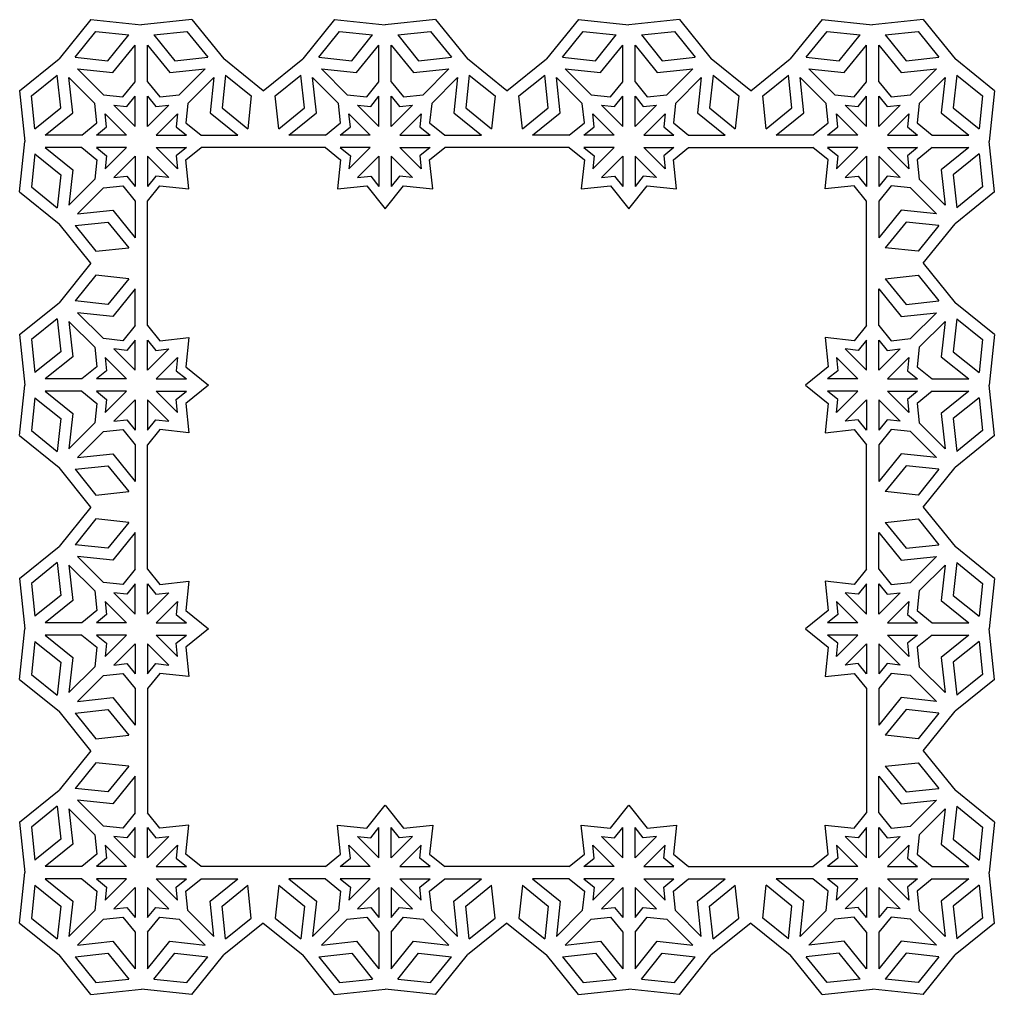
# Model space of a CAD drawing. Extents: x -303 to 30, y -31 to 181.
# Drawn here: x -181.8 to 30, y -31.2 to 180.5 of the extents above; entities that cross this region are included whole.
import ezdxf

# ---------------------------------------------------------------- set-up
doc = ezdxf.new("R2010")
doc.units = 0
doc.layers.get('0').update_dxf_attribs({"linetype": 'CONTINUOUS'})

msp = doc.modelspace()

# ---------------------------------------------------------------- linework, layer by layer
for p, q in [((-166.31, 180.52), (-173.23, 171.94)), ((-166.31, 180.52), (-155.34, 179.35)), ((-144.38, 180.52), (-155.34, 179.35)), ((-144.38, 180.52), (-137.45, 171.94)), ((-113.36, 180.52), (-120.29, 171.94)), ((-113.36, 180.52), (-102.4, 179.35)), ((-91.43, 180.52), (-102.4, 179.35)), ((-91.43, 180.52), (-84.51, 171.94)), ((-60.42, 180.52), (-67.35, 171.94)), ((-60.42, 180.52), (-49.46, 179.35)), ((-38.49, 180.52), (-49.46, 179.35)), ((-38.49, 180.52), (-31.57, 171.94)), ((-7.48, 180.52), (-14.41, 171.94)), ((-7.48, 180.52), (3.49, 179.35)), ((14.45, 180.52), (3.49, 179.35)), ((14.45, 180.52), (21.38, 171.94)), ((-169.75, 172.33), (-165.23, 177.92)), ((-165.23, 177.92), (-158.08, 177.16)), ((-152.6, 177.16), (-145.45, 177.92)), ((-145.45, 177.92), (-140.93, 172.33)), ((-116.81, 172.33), (-112.29, 177.92)), ((-112.29, 177.92), (-105.14, 177.16)), ((-99.66, 177.16), (-92.51, 177.92)), ((-92.51, 177.92), (-87.99, 172.33)), ((-63.86, 172.33), (-59.35, 177.92)), ((-59.35, 177.92), (-52.2, 177.16)), ((-46.72, 177.16), (-39.57, 177.92)), ((-39.57, 177.92), (-35.05, 172.33)), ((-10.92, 172.33), (-6.4, 177.92)), ((-6.4, 177.92), (0.75, 177.16)), ((6.22, 177.16), (13.37, 177.92)), ((13.37, 177.92), (17.89, 172.33)), ((-162.6, 171.56), (-158.08, 177.16)), ((-152.6, 177.16), (-148.08, 171.56)), ((-109.66, 171.56), (-105.14, 177.16)), ((-99.66, 177.16), (-95.14, 171.56)), ((-56.71, 171.56), (-52.2, 177.16)), ((-46.72, 177.16), (-42.2, 171.56)), ((-3.77, 171.56), (0.75, 177.16)), ((6.22, 177.16), (10.74, 171.56)), ((-161.52, 168.97), (-156.67, 174.97)), ((-156.67, 167.01), (-156.67, 174.97)), ((-154.01, 174.97), (-149.16, 168.97)), ((-154.01, 167.01), (-154.01, 174.97)), ((-108.58, 168.97), (-103.73, 174.97)), ((-103.73, 167.01), (-103.73, 174.97)), ((-101.07, 174.97), (-96.22, 168.97)), ((-101.07, 167.01), (-101.07, 174.97)), ((-55.64, 168.97), (-50.79, 174.97)), ((-50.79, 167.01), (-50.79, 174.97)), ((-48.12, 174.97), (-43.28, 168.97)), ((-48.12, 167.01), (-48.12, 174.97)), ((-2.69, 168.97), (2.15, 174.97)), ((2.15, 167.01), (2.15, 174.97)), ((4.82, 167.01), (4.82, 174.97)), ((4.82, 174.97), (9.66, 168.97)), ((-181.81, 165.01), (-173.23, 171.94)), ((-169.75, 172.33), (-162.6, 171.56)), ((-148.08, 171.56), (-140.93, 172.33)), ((-128.87, 165.01), (-137.45, 171.94)), ((-128.87, 165.01), (-120.29, 171.94)), ((-116.81, 172.33), (-109.66, 171.56)), ((-95.14, 171.56), (-87.99, 172.33)), ((-75.93, 165.01), (-84.51, 171.94)), ((-75.93, 165.01), (-67.35, 171.94)), ((-63.86, 172.33), (-56.71, 171.56)), ((-42.2, 171.56), (-35.05, 172.33)), ((-22.99, 165.01), (-31.57, 171.94)), ((-22.99, 165.01), (-14.41, 171.94)), ((-10.92, 172.33), (-3.77, 171.56)), ((10.74, 171.56), (17.89, 172.33)), ((29.96, 165.01), (21.38, 171.94)), ((-163.56, 164.16), (-169.19, 169.78)), ((-169.19, 169.78), (-161.52, 168.97)), ((-149.16, 168.97), (-141.49, 169.78)), ((-147.12, 164.16), (-141.49, 169.78)), ((-116.25, 169.78), (-108.58, 168.97)), ((-110.62, 164.16), (-116.25, 169.78)), ((-96.22, 168.97), (-88.55, 169.78)), ((-94.17, 164.16), (-88.55, 169.78)), ((-63.31, 169.78), (-55.64, 168.97)), ((-57.68, 164.16), (-63.31, 169.78)), ((-43.28, 168.97), (-35.6, 169.78)), ((-41.23, 164.16), (-35.6, 169.78)), ((-10.37, 169.78), (-2.69, 168.97)), ((-4.74, 164.16), (-10.37, 169.78)), ((9.66, 168.97), (17.34, 169.78)), ((11.71, 164.16), (17.34, 169.78)), ((-179.22, 163.94), (-173.62, 168.45)), ((-172.86, 161.3), (-173.62, 168.45)), ((-165.45, 162.27), (-171.08, 167.9)), ((-170.26, 160.23), (-171.08, 167.9)), ((-145.23, 162.27), (-139.6, 167.9)), ((-139.6, 167.9), (-140.42, 160.23)), ((-137.06, 168.45), (-137.82, 161.3)), ((-137.06, 168.45), (-131.47, 163.94)), ((-126.27, 163.94), (-120.68, 168.45)), ((-119.92, 161.3), (-120.68, 168.45)), ((-117.32, 160.23), (-118.14, 167.9)), ((-112.51, 162.27), (-118.14, 167.9)), ((-92.29, 162.27), (-86.66, 167.9)), ((-86.66, 167.9), (-87.48, 160.23)), ((-84.12, 168.45), (-84.88, 161.3)), ((-84.12, 168.45), (-78.52, 163.94)), ((-73.33, 163.94), (-67.74, 168.45)), ((-66.97, 161.3), (-67.74, 168.45)), ((-59.57, 162.27), (-65.19, 167.9)), ((-64.38, 160.23), (-65.19, 167.9)), ((-39.35, 162.27), (-33.72, 167.9)), ((-33.72, 167.9), (-34.54, 160.23)), ((-31.18, 168.45), (-31.94, 161.3)), ((-31.18, 168.45), (-25.58, 163.94)), ((-20.39, 163.94), (-14.8, 168.45)), ((-14.03, 161.3), (-14.8, 168.45)), ((-11.43, 160.23), (-12.25, 167.9)), ((-6.62, 162.27), (-12.25, 167.9)), ((13.59, 162.27), (19.22, 167.9)), ((19.22, 167.9), (18.4, 160.23)), ((21.77, 168.45), (21, 161.3)), ((21.77, 168.45), (27.36, 163.94)), ((-159.34, 163.71), (-156.67, 167.01)), ((-154.01, 167.01), (-151.34, 163.71)), ((-106.4, 163.71), (-103.73, 167.01)), ((-101.07, 167.01), (-98.4, 163.71)), ((-53.46, 163.71), (-50.79, 167.01)), ((-48.12, 167.01), (-45.46, 163.71)), ((-0.52, 163.71), (2.15, 167.01)), ((4.82, 167.01), (7.49, 163.71)), ((-181.81, 165.01), (-180.64, 154.05)), ((-178.45, 156.79), (-179.22, 163.94)), ((-163.56, 164.16), (-159.34, 163.71)), ((-158.47, 161.6), (-156.67, 163.83)), ((-156.67, 157.27), (-156.67, 163.83)), ((-154.01, 163.83), (-152.21, 161.6)), ((-154.01, 157.27), (-154.01, 163.83)), ((-151.34, 163.71), (-147.12, 164.16)), ((-131.47, 163.94), (-132.23, 156.79)), ((-125.51, 156.79), (-126.27, 163.94)), ((-110.62, 164.16), (-106.4, 163.71)), ((-105.53, 161.6), (-103.73, 163.83)), ((-103.73, 157.27), (-103.73, 163.83)), ((-101.07, 163.83), (-99.27, 161.6)), ((-101.07, 157.27), (-101.07, 163.83)), ((-98.4, 163.71), (-94.17, 164.16)), ((-78.52, 163.94), (-79.29, 156.79)), ((-72.57, 156.79), (-73.33, 163.94)), ((-57.68, 164.16), (-53.46, 163.71)), ((-52.59, 161.6), (-50.79, 163.83)), ((-50.79, 157.27), (-50.79, 163.83)), ((-48.12, 163.83), (-46.33, 161.6)), ((-48.12, 157.27), (-48.12, 163.83)), ((-45.46, 163.71), (-41.23, 164.16)), ((-25.58, 163.94), (-26.34, 156.79)), ((-19.63, 156.79), (-20.39, 163.94)), ((-4.74, 164.16), (-0.52, 163.71)), ((0.36, 161.6), (2.15, 163.83)), ((2.15, 157.27), (2.15, 163.83)), ((4.82, 157.27), (4.82, 163.83)), ((4.82, 163.83), (6.61, 161.6)), ((7.49, 163.71), (11.71, 164.16)), ((27.36, 163.94), (26.6, 156.79)), ((29.96, 165.01), (28.79, 154.05)), ((-178.45, 156.79), (-172.86, 161.3)), ((-165, 158.05), (-165.45, 162.27)), ((-156.67, 157.27), (-161.31, 161.9)), ((-161.31, 161.9), (-158.47, 161.6)), ((-154.01, 157.27), (-149.37, 161.9)), ((-152.21, 161.6), (-149.37, 161.9)), ((-145.23, 162.27), (-145.68, 158.05)), ((-137.82, 161.3), (-132.23, 156.79)), ((-125.51, 156.79), (-119.92, 161.3)), ((-112.06, 158.05), (-112.51, 162.27)), ((-103.73, 157.27), (-108.37, 161.9)), ((-108.37, 161.9), (-105.53, 161.6)), ((-101.07, 157.27), (-96.43, 161.9)), ((-99.27, 161.6), (-96.43, 161.9)), ((-92.29, 162.27), (-92.74, 158.05)), ((-84.88, 161.3), (-79.29, 156.79)), ((-72.57, 156.79), (-66.97, 161.3)), ((-59.12, 158.05), (-59.57, 162.27)), ((-50.79, 157.27), (-55.43, 161.9)), ((-55.43, 161.9), (-52.59, 161.6)), ((-48.12, 157.27), (-43.48, 161.9)), ((-46.33, 161.6), (-43.48, 161.9)), ((-39.35, 162.27), (-39.8, 158.05)), ((-31.94, 161.3), (-26.34, 156.79)), ((-19.63, 156.79), (-14.03, 161.3)), ((-6.17, 158.05), (-6.62, 162.27)), ((2.15, 157.27), (-2.49, 161.9)), ((-2.49, 161.9), (0.36, 161.6)), ((4.82, 157.27), (9.46, 161.9)), ((6.61, 161.6), (9.46, 161.9)), ((13.59, 162.27), (13.14, 158.05)), ((21, 161.3), (26.6, 156.79)), ((-176.26, 155.38), (-170.26, 160.23)), ((-158.56, 155.38), (-163.2, 160.02)), ((-162.9, 157.18), (-163.2, 160.02)), ((-152.12, 155.38), (-147.48, 160.02)), ((-147.48, 160.02), (-147.79, 157.18)), ((-140.42, 160.23), (-134.42, 155.38)), ((-123.32, 155.38), (-117.32, 160.23)), ((-105.62, 155.38), (-110.26, 160.02)), ((-109.95, 157.18), (-110.26, 160.02)), ((-99.18, 155.38), (-94.54, 160.02)), ((-94.54, 160.02), (-94.84, 157.18)), ((-87.48, 160.23), (-81.48, 155.38)), ((-70.38, 155.38), (-64.38, 160.23)), ((-52.68, 155.38), (-57.31, 160.02)), ((-57.01, 157.18), (-57.31, 160.02)), ((-46.24, 155.38), (-41.6, 160.02)), ((-41.6, 160.02), (-41.9, 157.18)), ((-34.54, 160.23), (-28.53, 155.38)), ((-17.44, 155.38), (-11.43, 160.23)), ((0.27, 155.38), (-4.37, 160.02)), ((-4.07, 157.18), (-4.37, 160.02)), ((6.7, 155.38), (11.34, 160.02)), ((11.34, 160.02), (11.04, 157.18)), ((18.4, 160.23), (24.41, 155.38)), ((-168.3, 155.38), (-165, 158.05)), ((-165.12, 155.38), (-162.9, 157.18)), ((-147.79, 157.18), (-145.56, 155.38)), ((-145.68, 158.05), (-142.38, 155.38)), ((-115.36, 155.38), (-112.06, 158.05)), ((-112.18, 155.38), (-109.95, 157.18)), ((-94.84, 157.18), (-92.62, 155.38)), ((-92.74, 158.05), (-89.44, 155.38)), ((-62.42, 155.38), (-59.12, 158.05)), ((-59.24, 155.38), (-57.01, 157.18)), ((-41.9, 157.18), (-39.68, 155.38)), ((-39.8, 158.05), (-36.49, 155.38)), ((-9.48, 155.38), (-6.17, 158.05)), ((-6.29, 155.38), (-4.07, 157.18)), ((11.04, 157.18), (13.26, 155.38)), ((13.14, 158.05), (16.45, 155.38)), ((-168.3, 155.38), (-176.26, 155.38)), ((-158.56, 155.38), (-165.12, 155.38)), ((-152.12, 155.38), (-145.56, 155.38)), ((-142.38, 155.38), (-134.42, 155.38)), ((-115.36, 155.38), (-123.32, 155.38)), ((-105.62, 155.38), (-112.18, 155.38)), ((-99.18, 155.38), (-92.62, 155.38)), ((-89.44, 155.38), (-81.48, 155.38)), ((-62.42, 155.38), (-70.38, 155.38)), ((-52.68, 155.38), (-59.24, 155.38)), ((-46.24, 155.38), (-39.68, 155.38)), ((-36.49, 155.38), (-28.53, 155.38)), ((-9.48, 155.38), (-17.44, 155.38)), ((0.27, 155.38), (-6.29, 155.38)), ((6.7, 155.38), (13.26, 155.38)), ((16.45, 155.38), (24.41, 155.38)), ((-181.81, 143.08), (-180.64, 154.05)), ((-176.26, 152.71), (-170.26, 147.87)), ((-168.3, 152.71), (-176.26, 152.71)), ((-168.3, 152.71), (-165, 150.05)), ((-158.56, 152.71), (-165.12, 152.71)), ((-165.12, 152.71), (-162.9, 150.92)), ((-158.56, 152.71), (-163.2, 148.07)), ((-152.12, 152.71), (-147.48, 148.07)), ((-152.12, 152.71), (-145.56, 152.71)), ((-145.56, 152.71), (-147.79, 150.92)), ((-145.68, 150.05), (-142.38, 152.71)), ((-115.36, 152.71), (-142.38, 152.71)), ((-115.36, 152.71), (-112.06, 150.05)), ((-105.62, 152.71), (-112.18, 152.71)), ((-112.18, 152.71), (-109.95, 150.92)), ((-105.62, 152.71), (-110.26, 148.07)), ((-99.18, 152.71), (-94.54, 148.07)), ((-99.18, 152.71), (-92.62, 152.71)), ((-92.62, 152.71), (-94.84, 150.92)), ((-92.74, 150.05), (-89.44, 152.71)), ((-62.42, 152.71), (-89.44, 152.71)), ((-62.42, 152.71), (-59.12, 150.05)), ((-52.68, 152.71), (-59.24, 152.71)), ((-59.24, 152.71), (-57.01, 150.92)), ((-52.68, 152.71), (-57.31, 148.07)), ((-46.24, 152.71), (-41.6, 148.07)), ((-46.24, 152.71), (-39.68, 152.71)), ((-39.68, 152.71), (-41.9, 150.92)), ((-39.8, 150.05), (-36.49, 152.71)), ((-36.49, 152.71), (-9.48, 152.71)), ((-6.17, 150.05), (-9.48, 152.71)), ((-6.29, 152.71), (-4.07, 150.92)), ((0.27, 152.71), (-6.29, 152.71)), ((0.27, 152.71), (-4.37, 148.07)), ((6.7, 152.71), (11.34, 148.07)), ((6.7, 152.71), (13.26, 152.71)), ((13.26, 152.71), (11.04, 150.92)), ((16.45, 152.71), (13.14, 150.05)), ((16.45, 152.71), (24.41, 152.71)), ((24.41, 152.71), (18.4, 147.87)), ((29.96, 143.08), (28.79, 154.05)), ((-178.45, 151.31), (-179.22, 144.16)), ((-178.45, 151.31), (-172.86, 146.79)), ((-162.9, 150.92), (-163.2, 148.07)), ((-156.67, 150.83), (-161.31, 146.19)), ((-156.67, 150.83), (-156.67, 144.27)), ((-154.01, 150.83), (-154.01, 144.27)), ((-154.01, 150.83), (-149.37, 146.19)), ((-147.79, 150.92), (-147.48, 148.07)), ((-109.95, 150.92), (-110.26, 148.07)), ((-103.73, 150.83), (-108.37, 146.19)), ((-103.73, 150.83), (-103.73, 144.27)), ((-101.07, 150.83), (-96.43, 146.19)), ((-101.07, 150.83), (-101.07, 144.27)), ((-94.84, 150.92), (-94.54, 148.07)), ((-57.01, 150.92), (-57.31, 148.07)), ((-50.79, 150.83), (-55.43, 146.19)), ((-50.79, 150.83), (-50.79, 144.27)), ((-48.12, 150.83), (-48.12, 144.27)), ((-48.12, 150.83), (-43.48, 146.19)), ((-41.9, 150.92), (-41.6, 148.07)), ((-4.07, 150.92), (-4.37, 148.07)), ((2.15, 150.83), (-2.49, 146.19)), ((2.15, 150.83), (2.15, 144.27)), ((4.82, 150.83), (9.46, 146.19)), ((4.82, 150.83), (4.82, 144.27)), ((11.04, 150.92), (11.34, 148.07)), ((26.6, 151.31), (21, 146.79)), ((26.6, 151.31), (27.36, 144.16)), ((-165, 150.05), (-165.45, 145.82)), ((-145.01, 143.71), (-145.68, 150.05)), ((-112.06, 150.05), (-112.73, 143.71)), ((-92.06, 143.71), (-92.74, 150.05)), ((-59.12, 150.05), (-59.79, 143.71)), ((-39.12, 143.71), (-39.8, 150.05)), ((-6.85, 143.71), (-6.17, 150.05)), ((13.14, 150.05), (13.59, 145.82)), ((-172.86, 146.79), (-173.62, 139.64)), ((-170.26, 147.87), (-171.08, 140.19)), ((-161.31, 146.19), (-158.47, 146.49)), ((-158.47, 146.49), (-156.67, 144.27)), ((-152.21, 146.49), (-154.01, 144.27)), ((-149.37, 146.19), (-152.21, 146.49)), ((-108.37, 146.19), (-105.53, 146.49)), ((-105.53, 146.49), (-103.73, 144.27)), ((-99.27, 146.49), (-101.07, 144.27)), ((-96.43, 146.19), (-99.27, 146.49)), ((-55.43, 146.19), (-52.59, 146.49)), ((-52.59, 146.49), (-50.79, 144.27)), ((-46.33, 146.49), (-48.12, 144.27)), ((-43.48, 146.19), (-46.33, 146.49)), ((-2.49, 146.19), (0.36, 146.49)), ((0.36, 146.49), (2.15, 144.27)), ((6.61, 146.49), (4.82, 144.27)), ((9.46, 146.19), (6.61, 146.49)), ((18.4, 147.87), (19.22, 140.19)), ((21, 146.79), (21.77, 139.64)), ((-179.22, 144.16), (-173.62, 139.64)), ((-165.45, 145.82), (-171.08, 140.19)), ((-163.56, 143.94), (-159.34, 144.39)), ((-159.34, 144.39), (-156.67, 141.08)), ((-154.01, 141.08), (-151.34, 144.39)), ((-151.34, 144.39), (-145.01, 143.71)), ((-112.73, 143.71), (-106.4, 144.39)), ((-106.4, 144.39), (-102.4, 139.43)), ((-102.4, 139.43), (-98.4, 144.39)), ((-98.4, 144.39), (-92.06, 143.71)), ((-59.79, 143.71), (-53.46, 144.39)), ((-53.46, 144.39), (-49.46, 139.43)), ((-49.46, 139.43), (-45.46, 144.39)), ((-45.46, 144.39), (-39.12, 143.71)), ((-0.52, 144.39), (-6.85, 143.71)), ((2.15, 141.08), (-0.52, 144.39)), ((7.49, 144.39), (4.82, 141.08)), ((11.71, 143.94), (7.49, 144.39)), ((13.59, 145.82), (19.22, 140.19)), ((27.36, 144.16), (21.77, 139.64)), ((-181.81, 143.08), (-173.23, 136.16)), ((-163.56, 143.94), (-169.19, 138.31)), ((11.71, 143.94), (17.34, 138.31)), ((29.96, 143.08), (21.38, 136.16)), ((-156.67, 141.08), (-156.67, 133.12)), ((-154.01, 114.07), (-154.01, 141.08)), ((2.15, 114.07), (2.15, 141.08)), ((4.82, 141.08), (4.82, 133.12)), ((-169.19, 138.31), (-161.52, 139.13)), ((-161.52, 139.13), (-156.67, 133.12)), ((9.66, 139.13), (4.82, 133.12)), ((17.34, 138.31), (9.66, 139.13)), ((-166.31, 127.58), (-173.23, 136.16)), ((-169.75, 135.77), (-162.6, 136.53)), ((-169.75, 135.77), (-165.23, 130.17)), ((-162.6, 136.53), (-158.08, 130.93)), ((10.74, 136.53), (6.22, 130.93)), ((17.89, 135.77), (10.74, 136.53)), ((17.89, 135.77), (13.37, 130.17)), ((14.45, 127.58), (21.38, 136.16)), ((-165.23, 130.17), (-158.08, 130.93)), ((13.37, 130.17), (6.22, 130.93)), ((-166.31, 127.58), (-173.23, 119)), ((14.45, 127.58), (21.38, 119)), ((-165.23, 124.98), (-169.75, 119.39)), ((-158.08, 124.22), (-165.23, 124.98)), ((6.22, 124.22), (13.37, 124.98)), ((13.37, 124.98), (17.89, 119.39)), ((-158.08, 124.22), (-162.6, 118.62)), ((6.22, 124.22), (10.74, 118.62)), ((-156.67, 122.03), (-161.52, 116.02)), ((-156.67, 114.07), (-156.67, 122.03)), ((4.82, 114.07), (4.82, 122.03)), ((4.82, 122.03), (9.66, 116.02)), ((-181.81, 112.07), (-173.23, 119)), ((-162.6, 118.62), (-169.75, 119.39)), ((10.74, 118.62), (17.89, 119.39)), ((29.96, 112.07), (21.38, 119)), ((-163.56, 111.21), (-169.19, 116.84)), ((-161.52, 116.02), (-169.19, 116.84)), ((9.66, 116.02), (17.34, 116.84)), ((11.71, 111.21), (17.34, 116.84)), ((-173.62, 115.51), (-179.22, 110.99)), ((-173.62, 115.51), (-172.86, 108.36)), ((-165.45, 109.33), (-171.08, 114.96)), ((-171.08, 114.96), (-170.26, 107.28)), ((13.59, 109.33), (19.22, 114.96)), ((19.22, 114.96), (18.4, 107.28)), ((21.77, 115.51), (21, 108.36)), ((21.77, 115.51), (27.36, 110.99)), ((-156.67, 114.07), (-159.34, 110.76)), ((-154.01, 114.07), (-151.34, 110.76)), ((2.15, 114.07), (-0.52, 110.76)), ((4.82, 114.07), (7.49, 110.76)), ((-181.81, 112.07), (-180.64, 101.1)), ((-179.22, 110.99), (-178.45, 103.84)), ((-159.34, 110.76), (-163.56, 111.21)), ((-156.67, 110.88), (-158.47, 108.66)), ((-156.67, 104.32), (-156.67, 110.88)), ((-154.01, 110.88), (-152.21, 108.66)), ((-154.01, 104.32), (-154.01, 110.88)), ((-151.34, 110.76), (-145.01, 111.44)), ((-145.01, 111.44), (-145.68, 105.11)), ((-0.52, 110.76), (-6.85, 111.44)), ((-6.85, 111.44), (-6.17, 105.11)), ((2.15, 110.88), (0.36, 108.66)), ((2.15, 104.32), (2.15, 110.88)), ((4.82, 104.32), (4.82, 110.88)), ((4.82, 110.88), (6.61, 108.66)), ((7.49, 110.76), (11.71, 111.21)), ((27.36, 110.99), (26.6, 103.84)), ((29.96, 112.07), (28.79, 101.1)), ((-172.86, 108.36), (-178.45, 103.84)), ((-165.45, 109.33), (-165, 105.11)), ((-158.47, 108.66), (-161.31, 108.96)), ((-156.67, 104.32), (-161.31, 108.96)), ((-154.01, 104.32), (-149.37, 108.96)), ((-152.21, 108.66), (-149.37, 108.96)), ((2.15, 104.32), (-2.49, 108.96)), ((0.36, 108.66), (-2.49, 108.96)), ((4.82, 104.32), (9.46, 108.96)), ((6.61, 108.66), (9.46, 108.96)), ((13.59, 109.33), (13.14, 105.11)), ((21, 108.36), (26.6, 103.84)), ((-170.26, 107.28), (-176.26, 102.44)), ((-158.56, 102.44), (-163.2, 107.08)), ((-163.2, 107.08), (-162.9, 104.23)), ((-152.12, 102.44), (-147.48, 107.08)), ((-147.48, 107.08), (-147.79, 104.23)), ((0.27, 102.44), (-4.37, 107.08)), ((-4.37, 107.08), (-4.07, 104.23)), ((6.7, 102.44), (11.34, 107.08)), ((11.34, 107.08), (11.04, 104.23)), ((18.4, 107.28), (24.41, 102.44)), ((-165, 105.11), (-168.3, 102.44)), ((-162.9, 104.23), (-165.12, 102.44)), ((-147.79, 104.23), (-145.56, 102.44)), ((-145.68, 105.11), (-140.73, 101.1)), ((-6.17, 105.11), (-11.13, 101.1)), ((-4.07, 104.23), (-6.29, 102.44)), ((11.04, 104.23), (13.26, 102.44)), ((13.14, 105.11), (16.45, 102.44)), ((-168.3, 102.44), (-176.26, 102.44)), ((-158.56, 102.44), (-165.12, 102.44)), ((-152.12, 102.44), (-145.56, 102.44)), ((0.27, 102.44), (-6.29, 102.44)), ((6.7, 102.44), (13.26, 102.44)), ((16.45, 102.44), (24.41, 102.44)), ((-181.81, 90.14), (-180.64, 101.1)), ((-168.3, 99.77), (-176.26, 99.77)), ((-176.26, 99.77), (-170.26, 94.92)), ((-168.3, 99.77), (-165, 97.1)), ((-158.56, 99.77), (-165.12, 99.77)), ((-165.12, 99.77), (-162.9, 97.98)), ((-158.56, 99.77), (-163.2, 95.13)), ((-152.12, 99.77), (-147.48, 95.13)), ((-152.12, 99.77), (-145.56, 99.77)), ((-147.79, 97.98), (-145.56, 99.77)), ((-140.73, 101.1), (-145.68, 97.1)), ((-11.13, 101.1), (-6.17, 97.1)), ((-4.07, 97.98), (-6.29, 99.77)), ((0.27, 99.77), (-6.29, 99.77)), ((0.27, 99.77), (-4.37, 95.13)), ((6.7, 99.77), (13.26, 99.77)), ((6.7, 99.77), (11.34, 95.13)), ((13.26, 99.77), (11.04, 97.98)), ((16.45, 99.77), (13.14, 97.1)), ((16.45, 99.77), (24.41, 99.77)), ((24.41, 99.77), (18.4, 94.92)), ((29.96, 90.14), (28.79, 101.1)), ((-178.45, 98.37), (-179.22, 91.22)), ((-178.45, 98.37), (-172.86, 93.85)), ((-162.9, 97.98), (-163.2, 95.13)), ((-156.67, 97.89), (-161.31, 93.25)), ((-156.67, 97.89), (-156.67, 91.33)), ((-154.01, 97.89), (-149.37, 93.25)), ((-154.01, 97.89), (-154.01, 91.33)), ((-147.48, 95.13), (-147.79, 97.98)), ((-4.37, 95.13), (-4.07, 97.98)), ((2.15, 97.89), (-2.49, 93.25)), ((2.15, 97.89), (2.15, 91.33)), ((4.82, 97.89), (4.82, 91.33)), ((4.82, 97.89), (9.46, 93.25)), ((11.04, 97.98), (11.34, 95.13)), ((26.6, 98.37), (21, 93.85)), ((26.6, 98.37), (27.36, 91.22)), ((-165, 97.1), (-165.45, 92.88)), ((-145.68, 97.1), (-145.01, 90.77)), ((-6.17, 97.1), (-6.85, 90.77)), ((13.14, 97.1), (13.59, 92.88)), ((-172.86, 93.85), (-173.62, 86.7)), ((-170.26, 94.92), (-171.08, 87.25)), ((-161.31, 93.25), (-158.47, 93.55)), ((-158.47, 93.55), (-156.67, 91.33)), ((-154.01, 91.33), (-152.21, 93.55)), ((-152.21, 93.55), (-149.37, 93.25)), ((0.36, 93.55), (-2.49, 93.25)), ((2.15, 91.33), (0.36, 93.55)), ((6.61, 93.55), (4.82, 91.33)), ((9.46, 93.25), (6.61, 93.55)), ((18.4, 94.92), (19.22, 87.25)), ((21, 93.85), (21.77, 86.7)), ((-179.22, 91.22), (-173.62, 86.7)), ((-165.45, 92.88), (-171.08, 87.25)), ((-163.56, 91), (-159.34, 91.45)), ((-159.34, 91.45), (-156.67, 88.14)), ((-151.34, 91.45), (-154.01, 88.14)), ((-145.01, 90.77), (-151.34, 91.45)), ((-6.85, 90.77), (-0.52, 91.45)), ((-0.52, 91.45), (2.15, 88.14)), ((7.49, 91.45), (4.82, 88.14)), ((11.71, 91), (7.49, 91.45)), ((13.59, 92.88), (19.22, 87.25)), ((27.36, 91.22), (21.77, 86.7)), ((-181.81, 90.14), (-173.23, 83.21)), ((-163.56, 91), (-169.19, 85.37)), ((11.71, 91), (17.34, 85.37)), ((29.96, 90.14), (21.38, 83.21)), ((-156.67, 88.14), (-156.67, 80.18)), ((-154.01, 61.13), (-154.01, 88.14)), ((2.15, 61.13), (2.15, 88.14)), ((4.82, 88.14), (4.82, 80.18)), ((-169.19, 85.37), (-161.52, 86.19)), ((-161.52, 86.19), (-156.67, 80.18)), ((9.66, 86.19), (4.82, 80.18)), ((17.34, 85.37), (9.66, 86.19)), ((-166.31, 74.63), (-173.23, 83.21)), ((-169.75, 82.82), (-162.6, 83.59)), ((-169.75, 82.82), (-165.23, 77.23)), ((-162.6, 83.59), (-158.08, 77.99)), ((10.74, 83.59), (6.22, 77.99)), ((17.89, 82.82), (10.74, 83.59)), ((17.89, 82.82), (13.37, 77.23)), ((14.45, 74.63), (21.38, 83.21)), ((-165.23, 77.23), (-158.08, 77.99)), ((13.37, 77.23), (6.22, 77.99)), ((-166.31, 74.63), (-173.23, 66.05)), ((14.45, 74.63), (21.38, 66.05)), ((-165.23, 72.04), (-169.75, 66.44)), ((-158.08, 71.28), (-165.23, 72.04)), ((6.22, 71.28), (13.37, 72.04)), ((13.37, 72.04), (17.89, 66.44)), ((-158.08, 71.28), (-162.6, 65.68)), ((6.22, 71.28), (10.74, 65.68)), ((-156.67, 69.09), (-161.52, 63.08)), ((-156.67, 61.13), (-156.67, 69.09)), ((4.82, 69.09), (9.66, 63.08)), ((4.82, 61.13), (4.82, 69.09)), ((-181.81, 59.13), (-173.23, 66.05)), ((-162.6, 65.68), (-169.75, 66.44)), ((10.74, 65.68), (17.89, 66.44)), ((29.96, 59.13), (21.38, 66.05)), ((-163.56, 58.27), (-169.19, 63.9)), ((-161.52, 63.08), (-169.19, 63.9)), ((9.66, 63.08), (17.34, 63.9)), ((11.71, 58.27), (17.34, 63.9)), ((-173.62, 62.57), (-179.22, 58.05)), ((-173.62, 62.57), (-172.86, 55.42)), ((-171.08, 62.02), (-170.26, 54.34)), ((-165.45, 56.39), (-171.08, 62.02)), ((13.59, 56.39), (19.22, 62.02)), ((19.22, 62.02), (18.4, 54.34)), ((21.77, 62.57), (21, 55.42)), ((21.77, 62.57), (27.36, 58.05)), ((-156.67, 61.13), (-159.34, 57.82)), ((-154.01, 61.13), (-151.34, 57.82)), ((2.15, 61.13), (-0.52, 57.82)), ((4.82, 61.13), (7.49, 57.82)), ((-181.81, 59.13), (-180.64, 48.16)), ((-179.22, 58.05), (-178.45, 50.9)), ((-159.34, 57.82), (-163.56, 58.27)), ((-156.67, 57.94), (-158.47, 55.72)), ((-156.67, 51.38), (-156.67, 57.94)), ((-154.01, 51.38), (-154.01, 57.94)), ((-154.01, 57.94), (-152.21, 55.72)), ((-151.34, 57.82), (-145.01, 58.5)), ((-145.01, 58.5), (-145.68, 52.16)), ((-6.85, 58.5), (-6.17, 52.16)), ((-0.52, 57.82), (-6.85, 58.5)), ((2.15, 57.94), (0.36, 55.72)), ((2.15, 51.38), (2.15, 57.94)), ((4.82, 51.38), (4.82, 57.94)), ((4.82, 57.94), (6.61, 55.72)), ((7.49, 57.82), (11.71, 58.27)), ((27.36, 58.05), (26.6, 50.9)), ((29.96, 59.13), (28.79, 48.16)), ((-172.86, 55.42), (-178.45, 50.9)), ((-165.45, 56.39), (-165, 52.16)), ((-156.67, 51.38), (-161.31, 56.02)), ((-158.47, 55.72), (-161.31, 56.02)), ((-154.01, 51.38), (-149.37, 56.02)), ((-152.21, 55.72), (-149.37, 56.02)), ((2.15, 51.38), (-2.49, 56.02)), ((0.36, 55.72), (-2.49, 56.02)), ((4.82, 51.38), (9.46, 56.02)), ((6.61, 55.72), (9.46, 56.02)), ((13.59, 56.39), (13.14, 52.16)), ((21, 55.42), (26.6, 50.9)), ((-170.26, 54.34), (-176.26, 49.5)), ((-158.56, 49.5), (-163.2, 54.14)), ((-163.2, 54.14), (-162.9, 51.29)), ((-152.12, 49.5), (-147.48, 54.14)), ((-147.48, 54.14), (-147.79, 51.29)), ((0.27, 49.5), (-4.37, 54.14)), ((-4.37, 54.14), (-4.07, 51.29)), ((6.7, 49.5), (11.34, 54.14)), ((11.34, 54.14), (11.04, 51.29)), ((18.4, 54.34), (24.41, 49.5)), ((-165, 52.16), (-168.3, 49.5)), ((-162.9, 51.29), (-165.12, 49.5)), ((-147.79, 51.29), (-145.56, 49.5)), ((-145.68, 52.16), (-140.73, 48.16)), ((-6.17, 52.16), (-11.13, 48.16)), ((-4.07, 51.29), (-6.29, 49.5)), ((11.04, 51.29), (13.26, 49.5)), ((13.14, 52.16), (16.45, 49.5)), ((-168.3, 49.5), (-176.26, 49.5)), ((-158.56, 49.5), (-165.12, 49.5)), ((-152.12, 49.5), (-145.56, 49.5)), ((0.27, 49.5), (-6.29, 49.5)), ((6.7, 49.5), (13.26, 49.5)), ((16.45, 49.5), (24.41, 49.5)), ((-181.81, 37.2), (-180.64, 48.16)), ((-168.3, 46.83), (-176.26, 46.83)), ((-176.26, 46.83), (-170.26, 41.98)), ((-168.3, 46.83), (-165, 44.16)), ((-158.56, 46.83), (-165.12, 46.83)), ((-165.12, 46.83), (-162.9, 45.03)), ((-158.56, 46.83), (-163.2, 42.19)), ((-152.12, 46.83), (-147.48, 42.19)), ((-152.12, 46.83), (-145.56, 46.83)), ((-147.79, 45.03), (-145.56, 46.83)), ((-140.73, 48.16), (-145.68, 44.16)), ((-11.13, 48.16), (-6.17, 44.16)), ((0.27, 46.83), (-6.29, 46.83)), ((-4.07, 45.03), (-6.29, 46.83)), ((0.27, 46.83), (-4.37, 42.19)), ((6.7, 46.83), (11.34, 42.19)), ((6.7, 46.83), (13.26, 46.83)), ((13.26, 46.83), (11.04, 45.03)), ((16.45, 46.83), (13.14, 44.16)), ((16.45, 46.83), (24.41, 46.83)), ((24.41, 46.83), (18.4, 41.98)), ((29.96, 37.2), (28.79, 48.16)), ((-178.45, 45.42), (-179.22, 38.27)), ((-178.45, 45.42), (-172.86, 40.91)), ((-162.9, 45.03), (-163.2, 42.19)), ((-156.67, 44.94), (-161.31, 40.3)), ((-156.67, 44.94), (-156.67, 38.38)), ((-154.01, 44.94), (-149.37, 40.3)), ((-154.01, 44.94), (-154.01, 38.38)), ((-147.48, 42.19), (-147.79, 45.03)), ((-4.37, 42.19), (-4.07, 45.03)), ((2.15, 44.94), (-2.49, 40.3)), ((2.15, 44.94), (2.15, 38.38)), ((4.82, 44.94), (9.46, 40.3)), ((4.82, 44.94), (4.82, 38.38)), ((11.04, 45.03), (11.34, 42.19)), ((26.6, 45.42), (21, 40.91)), ((26.6, 45.42), (27.36, 38.27)), ((-165, 44.16), (-165.45, 39.94)), ((-145.68, 44.16), (-145.01, 37.83)), ((-6.17, 44.16), (-6.85, 37.83)), ((13.14, 44.16), (13.59, 39.94)), ((-172.86, 40.91), (-173.62, 33.76)), ((-170.26, 41.98), (-171.08, 34.31)), ((-161.31, 40.3), (-158.47, 40.61)), ((-158.47, 40.61), (-156.67, 38.38)), ((-154.01, 38.38), (-152.21, 40.61)), ((-152.21, 40.61), (-149.37, 40.3)), ((0.36, 40.61), (-2.49, 40.3)), ((2.15, 38.38), (0.36, 40.61)), ((6.61, 40.61), (4.82, 38.38)), ((9.46, 40.3), (6.61, 40.61)), ((18.4, 41.98), (19.22, 34.31)), ((21, 40.91), (21.77, 33.76)), ((-179.22, 38.27), (-173.62, 33.76)), ((-165.45, 39.94), (-171.08, 34.31)), ((-163.56, 38.05), (-159.34, 38.5)), ((-159.34, 38.5), (-156.67, 35.2)), ((-151.34, 38.5), (-154.01, 35.2)), ((-145.01, 37.83), (-151.34, 38.5)), ((-6.85, 37.83), (-0.52, 38.5)), ((-0.52, 38.5), (2.15, 35.2)), ((7.49, 38.5), (4.82, 35.2)), ((11.71, 38.05), (7.49, 38.5)), ((13.59, 39.94), (19.22, 34.31)), ((27.36, 38.27), (21.77, 33.76)), ((-181.81, 37.2), (-173.23, 30.27)), ((-163.56, 38.05), (-169.19, 32.42)), ((11.71, 38.05), (17.34, 32.42)), ((29.96, 37.2), (21.38, 30.27)), ((-156.67, 35.2), (-156.67, 27.24)), ((-154.01, 35.2), (-154.01, 8.18)), ((2.15, 35.2), (2.15, 8.18)), ((4.82, 35.2), (4.82, 27.24)), ((-169.19, 32.42), (-161.52, 33.24)), ((-161.52, 33.24), (-156.67, 27.24)), ((9.66, 33.24), (4.82, 27.24)), ((17.34, 32.42), (9.66, 33.24)), ((-166.31, 21.69), (-173.23, 30.27)), ((-169.75, 29.88), (-162.6, 30.64)), ((-169.75, 29.88), (-165.23, 24.29)), ((-162.6, 30.64), (-158.08, 25.05)), ((10.74, 30.64), (6.22, 25.05)), ((17.89, 29.88), (10.74, 30.64)), ((17.89, 29.88), (13.37, 24.29)), ((14.45, 21.69), (21.38, 30.27)), ((-165.23, 24.29), (-158.08, 25.05)), ((13.37, 24.29), (6.22, 25.05)), ((-166.31, 21.69), (-173.23, 13.11)), ((14.45, 21.69), (21.38, 13.11)), ((-165.23, 19.1), (-169.75, 13.5)), ((-158.08, 18.33), (-165.23, 19.1)), ((6.22, 18.33), (13.37, 19.1)), ((13.37, 19.1), (17.89, 13.5)), ((-158.08, 18.33), (-162.6, 12.74)), ((6.22, 18.33), (10.74, 12.74)), ((-156.67, 16.14), (-161.52, 10.14)), ((-156.67, 8.18), (-156.67, 16.14)), ((4.82, 8.18), (4.82, 16.14)), ((4.82, 16.14), (9.66, 10.14)), ((-181.81, 6.19), (-173.23, 13.11)), ((-162.6, 12.74), (-169.75, 13.5)), ((10.74, 12.74), (17.89, 13.5)), ((29.96, 6.19), (21.38, 13.11)), ((-163.56, 5.33), (-169.19, 10.96)), ((-161.52, 10.14), (-169.19, 10.96)), ((9.66, 10.14), (17.34, 10.96)), ((11.71, 5.33), (17.34, 10.96)), ((-173.62, 9.63), (-179.22, 5.11)), ((-173.62, 9.63), (-172.86, 2.48)), ((-165.45, 3.44), (-171.08, 9.07)), ((-171.08, 9.07), (-170.26, 1.4)), ((-106.4, 4.88), (-102.4, 9.84)), ((-102.4, 9.84), (-98.4, 4.88)), ((-53.46, 4.88), (-49.46, 9.84)), ((-49.46, 9.84), (-45.46, 4.88)), ((13.59, 3.44), (19.22, 9.07)), ((19.22, 9.07), (18.4, 1.4)), ((21.77, 9.63), (21, 2.48)), ((21.77, 9.63), (27.36, 5.11)), ((-156.67, 8.18), (-159.34, 4.88)), ((-151.34, 4.88), (-154.01, 8.18)), ((-0.52, 4.88), (2.15, 8.18)), ((4.82, 8.18), (7.49, 4.88)), ((-181.81, 6.19), (-180.64, -4.78)), ((-179.22, 5.11), (-178.45, -2.04)), ((-159.34, 4.88), (-163.56, 5.33)), ((-156.67, 5), (-158.47, 2.78)), ((-156.67, -1.56), (-156.67, 5)), ((-154.01, 5), (-152.21, 2.78)), ((-154.01, -1.56), (-154.01, 5)), ((-145.01, 5.56), (-151.34, 4.88)), ((-145.68, -0.78), (-145.01, 5.56)), ((-112.73, 5.56), (-106.4, 4.88)), ((-112.06, -0.78), (-112.73, 5.56)), ((-105.53, 2.78), (-103.73, 5)), ((-103.73, -1.56), (-103.73, 5)), ((-99.27, 2.78), (-101.07, 5)), ((-101.07, -1.56), (-101.07, 5)), ((-98.4, 4.88), (-92.06, 5.56)), ((-92.06, 5.56), (-92.74, -0.78)), ((-59.79, 5.56), (-53.46, 4.88)), ((-59.12, -0.78), (-59.79, 5.56)), ((-52.59, 2.78), (-50.79, 5)), ((-50.79, -1.56), (-50.79, 5)), ((-46.33, 2.78), (-48.12, 5)), ((-48.12, -1.56), (-48.12, 5)), ((-45.46, 4.88), (-39.12, 5.56)), ((-39.12, 5.56), (-39.8, -0.78)), ((-6.85, 5.56), (-0.52, 4.88)), ((-6.17, -0.78), (-6.85, 5.56)), ((2.15, 5), (0.36, 2.78)), ((2.15, -1.56), (2.15, 5)), ((4.82, 5), (6.61, 2.78)), ((4.82, -1.56), (4.82, 5)), ((7.49, 4.88), (11.71, 5.33)), ((27.36, 5.11), (26.6, -2.04)), ((29.96, 6.19), (28.79, -4.78)), ((-172.86, 2.48), (-178.45, -2.04)), ((-165.45, 3.44), (-165, -0.78)), ((-158.47, 2.78), (-161.31, 3.08)), ((-156.67, -1.56), (-161.31, 3.08)), ((-154.01, -1.56), (-149.37, 3.08)), ((-152.21, 2.78), (-149.37, 3.08)), ((-103.73, -1.56), (-108.37, 3.08)), ((-108.37, 3.08), (-105.53, 2.78)), ((-101.07, -1.56), (-96.43, 3.08)), ((-96.43, 3.08), (-99.27, 2.78)), ((-50.79, -1.56), (-55.43, 3.08)), ((-55.43, 3.08), (-52.59, 2.78)), ((-48.12, -1.56), (-43.48, 3.08)), ((-43.48, 3.08), (-46.33, 2.78)), ((0.36, 2.78), (-2.49, 3.08)), ((2.15, -1.56), (-2.49, 3.08)), ((4.82, -1.56), (9.46, 3.08)), ((6.61, 2.78), (9.46, 3.08)), ((13.59, 3.44), (13.14, -0.78)), ((21, 2.48), (26.6, -2.04)), ((-170.26, 1.4), (-176.26, -3.45)), ((-158.56, -3.45), (-163.2, 1.19)), ((-163.2, 1.19), (-162.9, -1.65)), ((-152.12, -3.45), (-147.48, 1.19)), ((-147.48, 1.19), (-147.79, -1.65)), ((-105.62, -3.45), (-110.26, 1.19)), ((-109.95, -1.65), (-110.26, 1.19)), ((-99.18, -3.45), (-94.54, 1.19)), ((-94.84, -1.65), (-94.54, 1.19)), ((-52.68, -3.45), (-57.31, 1.19)), ((-57.01, -1.65), (-57.31, 1.19)), ((-46.24, -3.45), (-41.6, 1.19)), ((-41.9, -1.65), (-41.6, 1.19)), ((0.27, -3.45), (-4.37, 1.19)), ((-4.37, 1.19), (-4.07, -1.65)), ((6.7, -3.45), (11.34, 1.19)), ((11.34, 1.19), (11.04, -1.65)), ((18.4, 1.4), (24.41, -3.45)), ((-165, -0.78), (-168.3, -3.45)), ((-162.9, -1.65), (-165.12, -3.45)), ((-147.79, -1.65), (-145.56, -3.45)), ((-142.38, -3.45), (-145.68, -0.78)), ((-115.36, -3.45), (-112.06, -0.78)), ((-112.18, -3.45), (-109.95, -1.65)), ((-92.62, -3.45), (-94.84, -1.65)), ((-92.74, -0.78), (-89.44, -3.45)), ((-62.42, -3.45), (-59.12, -0.78)), ((-59.24, -3.45), (-57.01, -1.65)), ((-39.68, -3.45), (-41.9, -1.65)), ((-39.8, -0.78), (-36.49, -3.45)), ((-9.48, -3.45), (-6.17, -0.78)), ((-4.07, -1.65), (-6.29, -3.45)), ((11.04, -1.65), (13.26, -3.45)), ((13.14, -0.78), (16.45, -3.45)), ((-168.3, -3.45), (-176.26, -3.45)), ((-158.56, -3.45), (-165.12, -3.45)), ((-152.12, -3.45), (-145.56, -3.45)), ((-115.36, -3.45), (-142.38, -3.45)), ((-105.62, -3.45), (-112.18, -3.45)), ((-99.18, -3.45), (-92.62, -3.45)), ((-62.42, -3.45), (-89.44, -3.45)), ((-52.68, -3.45), (-59.24, -3.45)), ((-46.24, -3.45), (-39.68, -3.45)), ((-36.49, -3.45), (-9.48, -3.45)), ((0.27, -3.45), (-6.29, -3.45)), ((6.7, -3.45), (13.26, -3.45)), ((16.45, -3.45), (24.41, -3.45)), ((-181.81, -15.74), (-180.64, -4.78)), ((-168.3, -6.11), (-176.26, -6.11)), ((-176.26, -6.11), (-170.26, -10.96)), ((-168.3, -6.11), (-165, -8.78)), ((-158.56, -6.11), (-165.12, -6.11)), ((-165.12, -6.11), (-162.9, -7.91)), ((-158.56, -6.11), (-163.2, -10.75)), ((-152.12, -6.11), (-147.48, -10.75)), ((-152.12, -6.11), (-145.56, -6.11)), ((-147.79, -7.91), (-145.56, -6.11)), ((-145.68, -8.78), (-142.38, -6.11)), ((-142.38, -6.11), (-134.42, -6.11)), ((-140.42, -10.96), (-134.42, -6.11)), ((-123.32, -6.11), (-117.32, -10.96)), ((-115.36, -6.11), (-123.32, -6.11)), ((-115.36, -6.11), (-112.06, -8.78)), ((-105.62, -6.11), (-112.18, -6.11)), ((-112.18, -6.11), (-109.95, -7.91)), ((-105.62, -6.11), (-110.26, -10.75)), ((-99.18, -6.11), (-94.54, -10.75)), ((-99.18, -6.11), (-92.62, -6.11)), ((-94.84, -7.91), (-92.62, -6.11)), ((-92.74, -8.78), (-89.44, -6.11)), ((-89.44, -6.11), (-81.48, -6.11)), ((-87.48, -10.96), (-81.48, -6.11)), ((-62.42, -6.11), (-70.38, -6.11)), ((-70.38, -6.11), (-64.38, -10.96)), ((-62.42, -6.11), (-59.12, -8.78)), ((-52.68, -6.11), (-59.24, -6.11)), ((-59.24, -6.11), (-57.01, -7.91)), ((-52.68, -6.11), (-57.31, -10.75)), ((-46.24, -6.11), (-41.6, -10.75)), ((-46.24, -6.11), (-39.68, -6.11)), ((-41.9, -7.91), (-39.68, -6.11)), ((-39.8, -8.78), (-36.49, -6.11)), ((-36.49, -6.11), (-28.53, -6.11)), ((-34.54, -10.96), (-28.53, -6.11)), ((-11.43, -10.96), (-17.44, -6.11)), ((-9.48, -6.11), (-17.44, -6.11)), ((-6.17, -8.78), (-9.48, -6.11)), ((0.27, -6.11), (-6.29, -6.11)), ((-4.07, -7.91), (-6.29, -6.11)), ((0.27, -6.11), (-4.37, -10.75)), ((6.7, -6.11), (13.26, -6.11)), ((6.7, -6.11), (11.34, -10.75)), ((13.26, -6.11), (11.04, -7.91)), ((16.45, -6.11), (13.14, -8.78)), ((16.45, -6.11), (24.41, -6.11)), ((24.41, -6.11), (18.4, -10.96)), ((29.96, -15.74), (28.79, -4.78)), ((-178.45, -7.52), (-179.22, -14.67)), ((-178.45, -7.52), (-172.86, -12.04)), ((-162.9, -7.91), (-163.2, -10.75)), ((-156.67, -8), (-161.31, -12.64)), ((-156.67, -8), (-156.67, -14.56)), ((-154.01, -8), (-154.01, -14.56)), ((-154.01, -8), (-149.37, -12.64)), ((-147.48, -10.75), (-147.79, -7.91)), ((-137.82, -12.04), (-132.23, -7.52)), ((-131.47, -14.67), (-132.23, -7.52)), ((-125.51, -7.52), (-126.27, -14.67)), ((-125.51, -7.52), (-119.92, -12.04)), ((-109.95, -7.91), (-110.26, -10.75)), ((-103.73, -8), (-108.37, -12.64)), ((-103.73, -8), (-103.73, -14.56)), ((-101.07, -8), (-96.43, -12.64)), ((-101.07, -8), (-101.07, -14.56)), ((-94.54, -10.75), (-94.84, -7.91)), ((-84.88, -12.04), (-79.29, -7.52)), ((-78.52, -14.67), (-79.29, -7.52)), ((-72.57, -7.52), (-73.33, -14.67)), ((-72.57, -7.52), (-66.97, -12.04)), ((-57.01, -7.91), (-57.31, -10.75)), ((-50.79, -8), (-55.43, -12.64)), ((-50.79, -8), (-50.79, -14.56)), ((-48.12, -8), (-43.48, -12.64)), ((-48.12, -8), (-48.12, -14.56)), ((-41.6, -10.75), (-41.9, -7.91)), ((-31.94, -12.04), (-26.34, -7.52)), ((-25.58, -14.67), (-26.34, -7.52)), ((-20.39, -14.67), (-19.63, -7.52)), ((-14.03, -12.04), (-19.63, -7.52)), ((-4.37, -10.75), (-4.07, -7.91)), ((2.15, -8), (-2.49, -12.64)), ((2.15, -8), (2.15, -14.56)), ((4.82, -8), (4.82, -14.56)), ((4.82, -8), (9.46, -12.64)), ((11.04, -7.91), (11.34, -10.75)), ((26.6, -7.52), (21, -12.04)), ((26.6, -7.52), (27.36, -14.67)), ((-165, -8.78), (-165.45, -13)), ((-145.23, -13), (-145.68, -8.78)), ((-112.06, -8.78), (-112.51, -13)), ((-92.29, -13), (-92.74, -8.78)), ((-59.12, -8.78), (-59.57, -13)), ((-39.35, -13), (-39.8, -8.78)), ((-6.62, -13), (-6.17, -8.78)), ((13.14, -8.78), (13.59, -13)), ((-172.86, -12.04), (-173.62, -19.19)), ((-170.26, -10.96), (-171.08, -18.63)), ((-161.31, -12.64), (-158.47, -12.33)), ((-158.47, -12.33), (-156.67, -14.56)), ((-154.01, -14.56), (-152.21, -12.33)), ((-152.21, -12.33), (-149.37, -12.64)), ((-139.6, -18.63), (-140.42, -10.96)), ((-137.06, -19.19), (-137.82, -12.04)), ((-119.92, -12.04), (-120.68, -19.19)), ((-117.32, -10.96), (-118.14, -18.63)), ((-108.37, -12.64), (-105.53, -12.33)), ((-105.53, -12.33), (-103.73, -14.56)), ((-101.07, -14.56), (-99.27, -12.33)), ((-99.27, -12.33), (-96.43, -12.64)), ((-86.66, -18.63), (-87.48, -10.96)), ((-84.12, -19.19), (-84.88, -12.04)), ((-66.97, -12.04), (-67.74, -19.19)), ((-64.38, -10.96), (-65.19, -18.63)), ((-55.43, -12.64), (-52.59, -12.33)), ((-52.59, -12.33), (-50.79, -14.56)), ((-48.12, -14.56), (-46.33, -12.33)), ((-46.33, -12.33), (-43.48, -12.64)), ((-33.72, -18.63), (-34.54, -10.96)), ((-31.18, -19.19), (-31.94, -12.04)), ((-14.8, -19.19), (-14.03, -12.04)), ((-12.25, -18.63), (-11.43, -10.96)), ((0.36, -12.33), (-2.49, -12.64)), ((2.15, -14.56), (0.36, -12.33)), ((6.61, -12.33), (4.82, -14.56)), ((9.46, -12.64), (6.61, -12.33)), ((18.4, -10.96), (19.22, -18.63)), ((21, -12.04), (21.77, -19.19)), ((-179.22, -14.67), (-173.62, -19.19)), ((-165.45, -13), (-171.08, -18.63)), ((-163.56, -14.89), (-159.34, -14.44)), ((-159.34, -14.44), (-156.67, -17.74)), ((-154.01, -17.74), (-151.34, -14.44)), ((-151.34, -14.44), (-147.12, -14.89)), ((-145.23, -13), (-139.6, -18.63)), ((-137.06, -19.19), (-131.47, -14.67)), ((-126.27, -14.67), (-120.68, -19.19)), ((-112.51, -13), (-118.14, -18.63)), ((-110.62, -14.89), (-106.4, -14.44)), ((-106.4, -14.44), (-103.73, -17.74)), ((-101.07, -17.74), (-98.4, -14.44)), ((-98.4, -14.44), (-94.17, -14.89)), ((-92.29, -13), (-86.66, -18.63)), ((-84.12, -19.19), (-78.52, -14.67)), ((-73.33, -14.67), (-67.74, -19.19)), ((-59.57, -13), (-65.19, -18.63)), ((-57.68, -14.89), (-53.46, -14.44)), ((-53.46, -14.44), (-50.79, -17.74)), ((-48.12, -17.74), (-45.46, -14.44)), ((-45.46, -14.44), (-41.23, -14.89)), ((-39.35, -13), (-33.72, -18.63)), ((-31.18, -19.19), (-25.58, -14.67)), ((-14.8, -19.19), (-20.39, -14.67)), ((-6.62, -13), (-12.25, -18.63)), ((-0.52, -14.44), (-4.74, -14.89)), ((2.15, -17.74), (-0.52, -14.44)), ((7.49, -14.44), (4.82, -17.74)), ((11.71, -14.89), (7.49, -14.44)), ((13.59, -13), (19.22, -18.63)), ((27.36, -14.67), (21.77, -19.19)), ((-181.81, -15.74), (-173.23, -22.67)), ((-163.56, -14.89), (-169.19, -20.52)), ((-147.12, -14.89), (-141.49, -20.52)), ((-128.87, -15.74), (-137.45, -22.67)), ((-128.87, -15.74), (-120.29, -22.67)), ((-110.62, -14.89), (-116.25, -20.52)), ((-94.17, -14.89), (-88.55, -20.52)), ((-75.93, -15.74), (-84.51, -22.67)), ((-75.93, -15.74), (-67.35, -22.67)), ((-57.68, -14.89), (-63.31, -20.52)), ((-41.23, -14.89), (-35.6, -20.52)), ((-22.99, -15.74), (-31.57, -22.67)), ((-22.99, -15.74), (-14.41, -22.67)), ((-4.74, -14.89), (-10.37, -20.52)), ((11.71, -14.89), (17.34, -20.52)), ((29.96, -15.74), (21.38, -22.67)), ((-156.67, -17.74), (-156.67, -25.7)), ((-154.01, -17.74), (-154.01, -25.7)), ((-103.73, -17.74), (-103.73, -25.7)), ((-101.07, -17.74), (-101.07, -25.7)), ((-50.79, -17.74), (-50.79, -25.7)), ((-48.12, -17.74), (-48.12, -25.7)), ((2.15, -17.74), (2.15, -25.7)), ((4.82, -17.74), (4.82, -25.7)), ((-169.19, -20.52), (-161.52, -19.7)), ((-161.52, -19.7), (-156.67, -25.7)), ((-154.01, -25.7), (-149.16, -19.7)), ((-149.16, -19.7), (-141.49, -20.52)), ((-116.25, -20.52), (-108.58, -19.7)), ((-108.58, -19.7), (-103.73, -25.7)), ((-101.07, -25.7), (-96.22, -19.7)), ((-96.22, -19.7), (-88.55, -20.52)), ((-63.31, -20.52), (-55.64, -19.7)), ((-55.64, -19.7), (-50.79, -25.7)), ((-48.12, -25.7), (-43.28, -19.7)), ((-43.28, -19.7), (-35.6, -20.52)), ((-2.69, -19.7), (-10.37, -20.52)), ((2.15, -25.7), (-2.69, -19.7)), ((9.66, -19.7), (4.82, -25.7)), ((17.34, -20.52), (9.66, -19.7)), ((-166.31, -31.25), (-173.23, -22.67)), ((-169.75, -23.06), (-162.6, -22.3)), ((-169.75, -23.06), (-165.23, -28.65)), ((-162.6, -22.3), (-158.08, -27.89)), ((-152.6, -27.89), (-148.08, -22.3)), ((-148.08, -22.3), (-140.93, -23.06)), ((-145.45, -28.65), (-140.93, -23.06)), ((-144.38, -31.25), (-137.45, -22.67)), ((-113.36, -31.25), (-120.29, -22.67)), ((-116.81, -23.06), (-109.66, -22.3)), ((-116.81, -23.06), (-112.29, -28.65)), ((-109.66, -22.3), (-105.14, -27.89)), ((-99.66, -27.89), (-95.14, -22.3)), ((-95.14, -22.3), (-87.99, -23.06)), ((-92.51, -28.65), (-87.99, -23.06)), ((-91.43, -31.25), (-84.51, -22.67)), ((-60.42, -31.25), (-67.35, -22.67)), ((-63.86, -23.06), (-56.71, -22.3)), ((-63.86, -23.06), (-59.35, -28.65)), ((-56.71, -22.3), (-52.2, -27.89)), ((-46.72, -27.89), (-42.2, -22.3)), ((-42.2, -22.3), (-35.05, -23.06)), ((-39.57, -28.65), (-35.05, -23.06)), ((-38.49, -31.25), (-31.57, -22.67)), ((-7.48, -31.25), (-14.41, -22.67)), ((-3.77, -22.3), (-10.92, -23.06)), ((-6.4, -28.65), (-10.92, -23.06)), ((0.75, -27.89), (-3.77, -22.3)), ((10.74, -22.3), (6.22, -27.89)), ((17.89, -23.06), (10.74, -22.3)), ((17.89, -23.06), (13.37, -28.65)), ((14.45, -31.25), (21.38, -22.67)), ((-165.23, -28.65), (-158.08, -27.89)), ((-152.6, -27.89), (-145.45, -28.65)), ((-112.29, -28.65), (-105.14, -27.89)), ((-99.66, -27.89), (-92.51, -28.65)), ((-59.35, -28.65), (-52.2, -27.89)), ((-46.72, -27.89), (-39.57, -28.65)), ((0.75, -27.89), (-6.4, -28.65)), ((13.37, -28.65), (6.22, -27.89)), ((-166.31, -31.25), (-155.34, -30.08)), ((-144.38, -31.25), (-155.34, -30.08)), ((-113.36, -31.25), (-102.4, -30.08)), ((-91.43, -31.25), (-102.4, -30.08)), ((-60.42, -31.25), (-49.46, -30.08)), ((-38.49, -31.25), (-49.46, -30.08)), ((-7.48, -31.25), (3.49, -30.08)), ((14.45, -31.25), (3.49, -30.08))]:
    msp.add_line(p, q)

doc.saveas('drawing.dxf')
